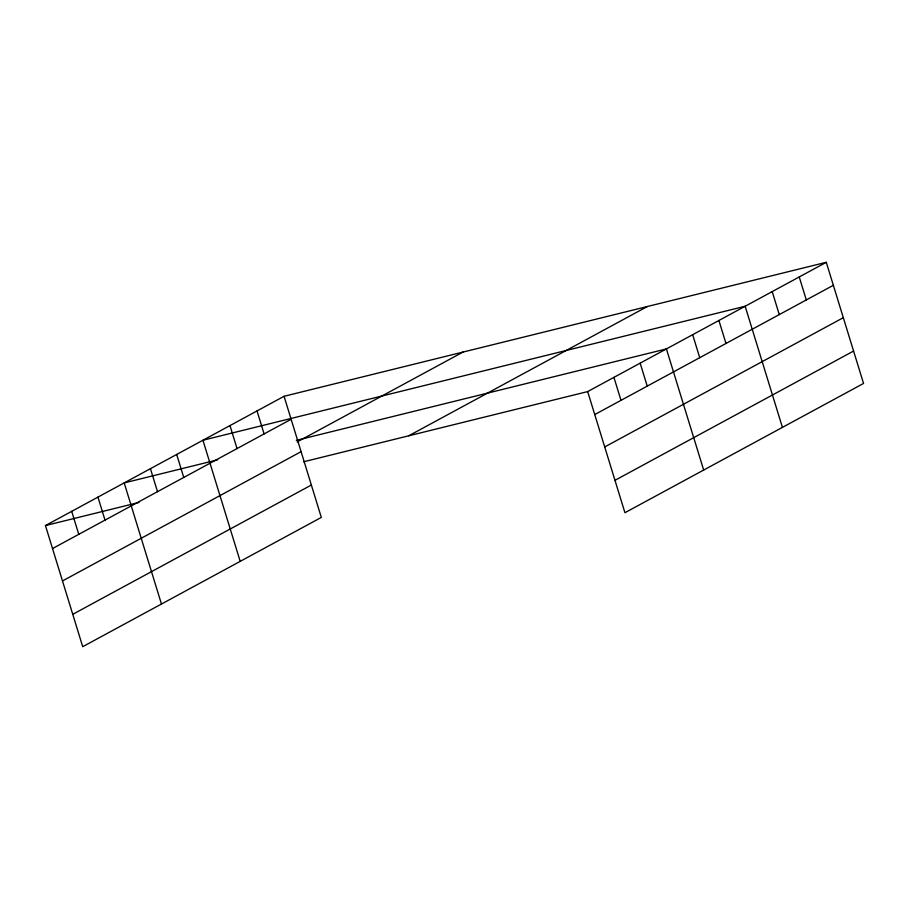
<?xml version="1.0" encoding="UTF-8"?>
<svg xmlns="http://www.w3.org/2000/svg" width="909" height="909" viewBox="0 0 909 909"><rect width="100%" height="100%" fill="white"/><g stroke="black" fill="none" stroke-linecap="round" stroke-linejoin="round"><path stroke-width="1.36" d="M284.062 396.29L321.32 517.414L82.719 646.697L45.45 525.561L284.062 396.29L826.281 262.303L863.55 383.439L624.938 512.71L587.68 391.586L826.281 262.303M52.517 548.559L291.13 419.276M297.163 441.922L462.999 352.078M62.482 580.942L301.095 451.659M72.754 614.314L311.367 485.031M408.743 435.797L647.356 306.515M594.747 414.572L833.36 285.29M604.712 446.955L843.325 317.684M614.973 480.327L853.585 351.044M217.728 459.795L124.192 482.906L161.461 604.03M296.345 440.365L666.411 348.92L703.68 470.055M45.45 525.561L138.986 502.45M303.583 461.783L587.68 391.586M799.238 276.961L806.317 299.947M772.196 291.607L779.274 314.594M782.422 427.389L745.153 306.265L202.934 440.24L240.203 561.376M718.905 320.479L725.984 343.466M692.658 334.705L699.737 357.692M640.163 363.146L647.242 386.132M613.916 377.36L620.995 400.346M257.02 410.936L264.087 433.934M229.977 425.594L237.044 448.58M176.687 454.466L183.754 477.452M150.44 468.68L157.507 491.678M97.945 497.121L105.012 520.118M71.697 511.347L78.765 534.333"/></g></svg>
